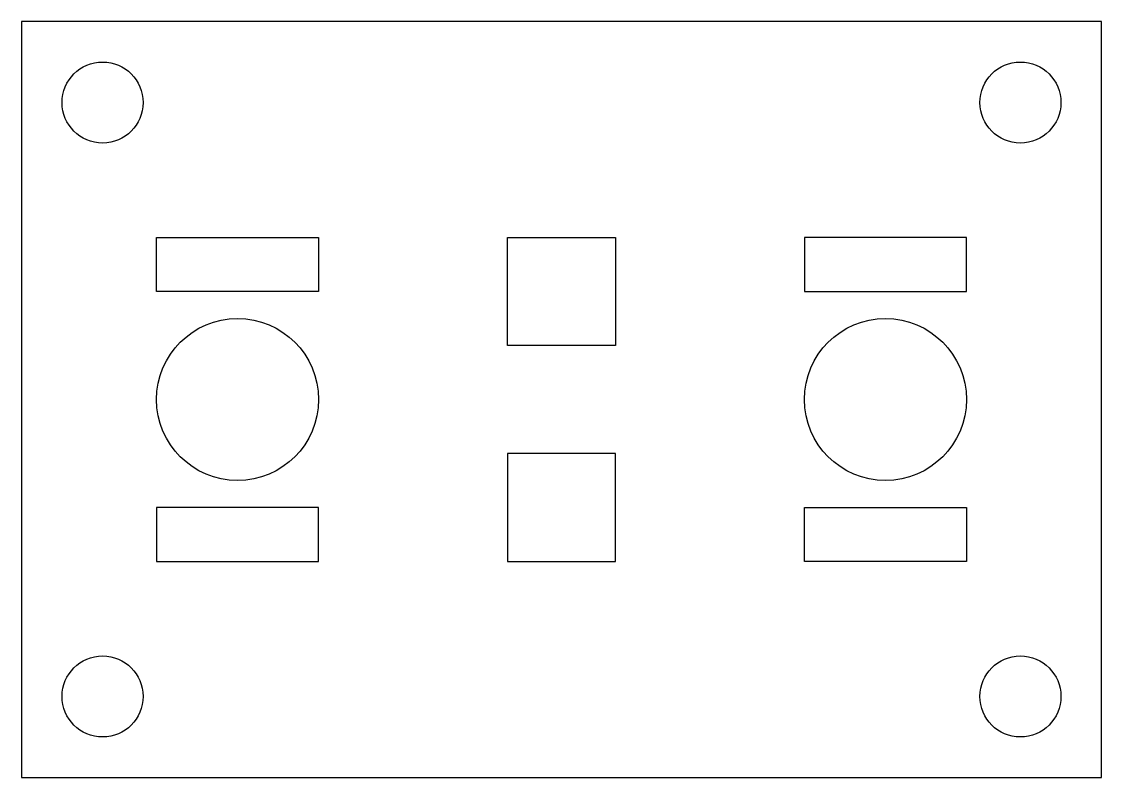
# Model space of a CAD drawing. Header units: inches. Extents: x 1 to 11, y 1 to 8.
import ezdxf

# ---------------------------------------------------------------- set-up
doc = ezdxf.new("R2010")
doc.units = ezdxf.units.IN
doc.header["$MEASUREMENT"] = 0

msp = doc.modelspace()

# ---------------------------------------------------------------- linework, layer by layer
for p, q in [((11, 8), (1, 8)), ((1, 8), (1, 1)), ((11, 1), (11, 8)), ((1, 1), (11, 1))]:
    msp.add_line(p, q)
for points in [[(2.25, 6), (3.75, 6), (3.75, 5.5), (2.25, 5.5)], [(5.5, 6), (6.5, 6), (6.5, 5), (5.5, 5)], [(9.75, 6), (8.25, 6), (8.25, 5.5), (9.75, 5.5)], [(5.5, 3), (6.5, 3), (6.5, 4), (5.5, 4)], [(2.25, 3), (3.75, 3), (3.75, 3.5), (2.25, 3.5)], [(9.75, 3), (8.25, 3), (8.25, 3.5), (9.75, 3.5)]]:
    msp.add_lwpolyline(points, close=True)
for centre, radius in [((1.75, 7.25), 0.375), ((10.25, 7.25), 0.375), ((3, 4.5), 0.75), ((9, 4.5), 0.75), ((1.75, 1.75), 0.375), ((10.25, 1.75), 0.375)]:
    msp.add_circle(centre, radius)

doc.saveas('drawing.dxf')
